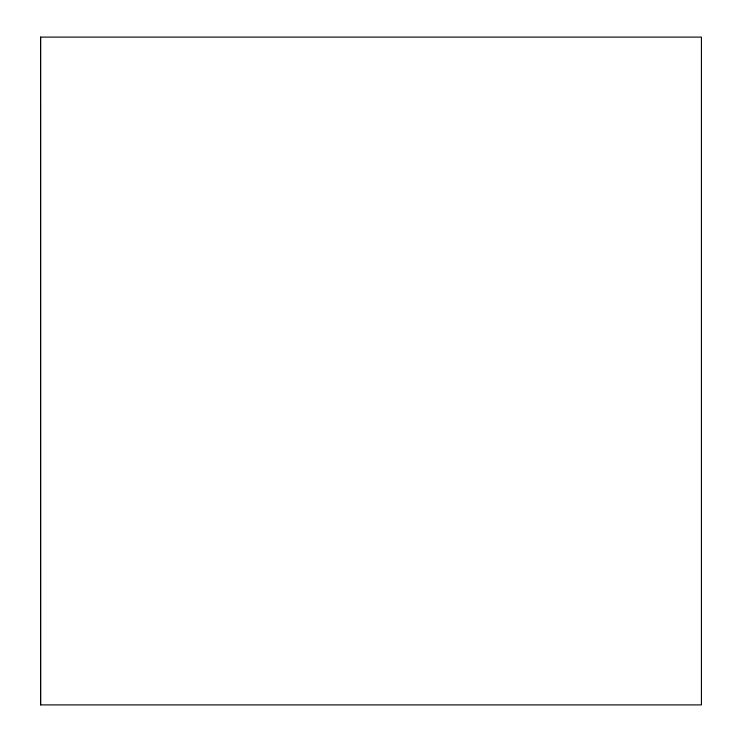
<?xml version="1.0" encoding="UTF-8"?>
<svg xmlns="http://www.w3.org/2000/svg" width="742" height="742" viewBox="0 0 742 742"><rect width="100%" height="100%" fill="white"/><g stroke="black" fill="none" stroke-linecap="round" stroke-linejoin="round"><path stroke-width="1.11" d="M40.578 37.1L701.422 37.1L701.422 704.9L40.578 704.9L40.578 37.1L40.615 704.9"/></g></svg>
